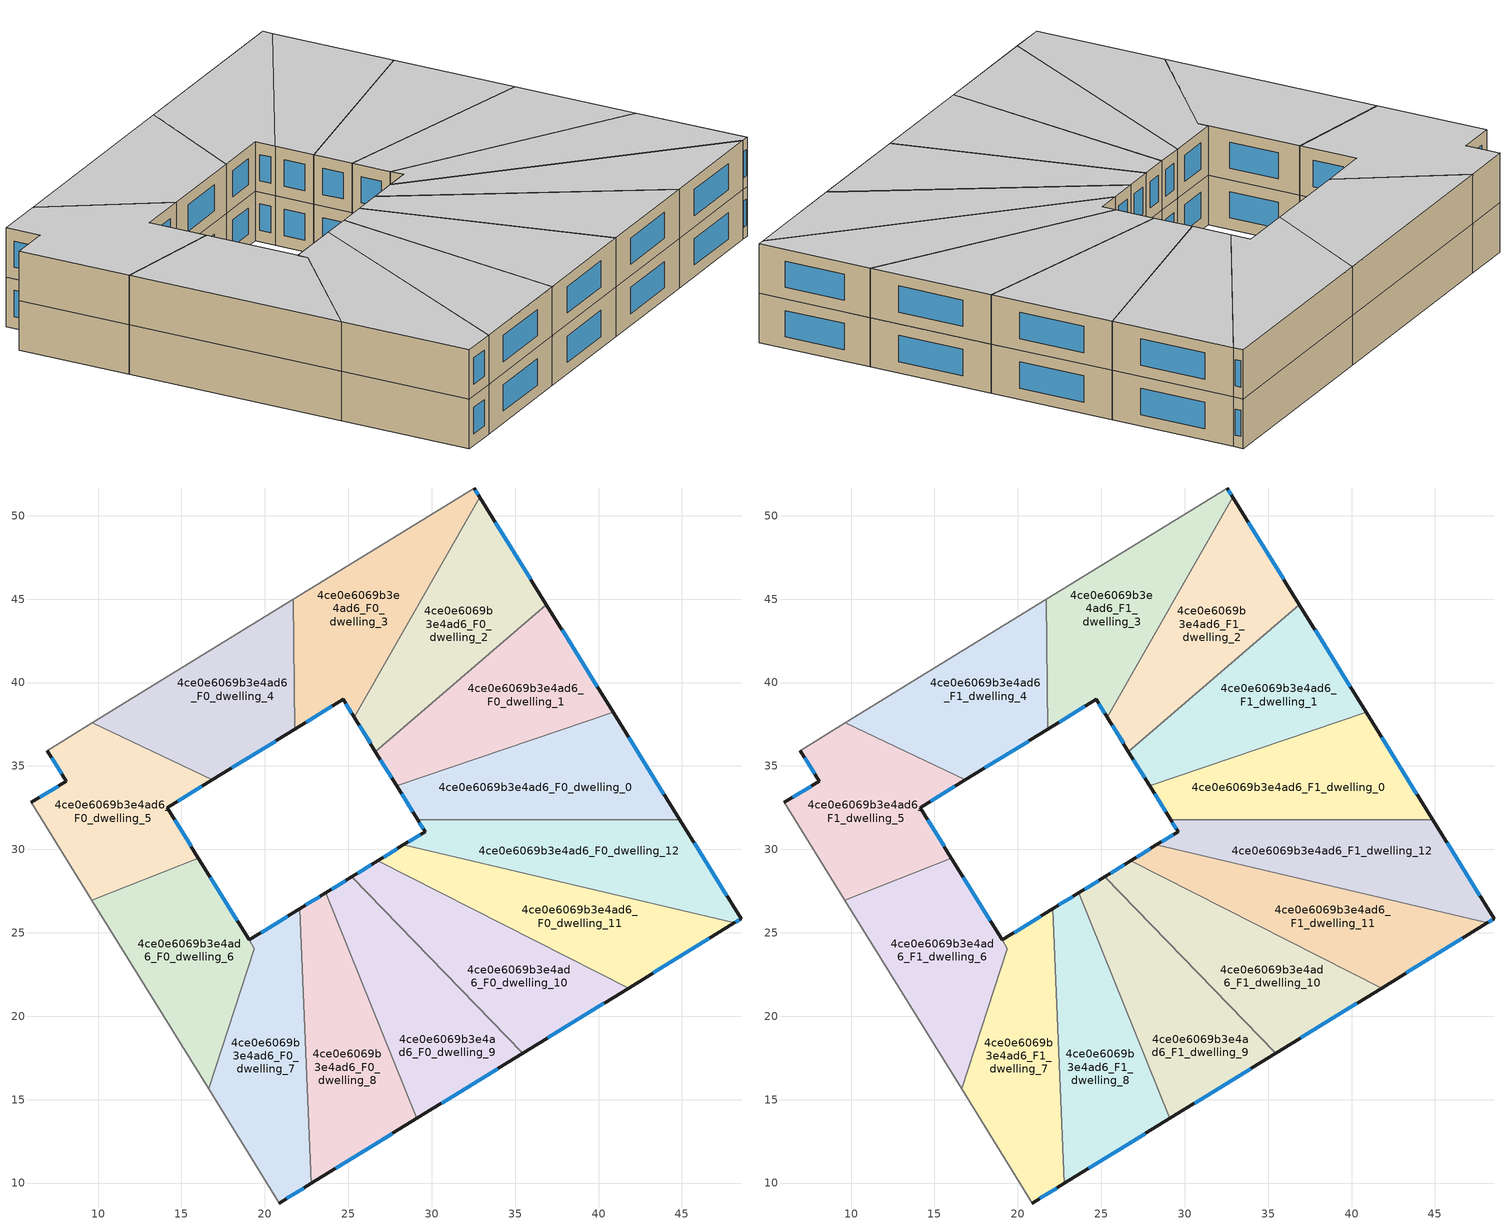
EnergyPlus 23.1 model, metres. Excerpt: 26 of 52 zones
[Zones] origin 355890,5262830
4ce0e6069b3e4ad6_F0_dwelling_0
 floor ground (EU_floor_Construction): 40.86,38.23 44.86,31.78 29.16,31.78 27.89,33.82 z0
 wall outside (EU_wall_Construction): 27.89,33.82 29.16,31.78 / 44.86,31.78 40.86,38.23 z0:3
 wall to 4ce0e6069b3e4ad6_F0_dwelling_1 (EU_wall_Construction): 40.86,38.23 27.89,33.82 z0:3
 wall to 4ce0e6069b3e4ad6_F0_dwelling_12 (EU_wall_Construction): 29.16,31.78 44.86,31.78 z0:3
 window (EU_Window_Construction): 28.19,33.34 28.86,32.26 / 43.92,33.29 41.8,36.71 z0.7:2.3
4ce0e6069b3e4ad6_F0_dwelling_1
 floor ground (EU_floor_Construction): 36.87,44.67 40.86,38.23 27.89,33.82 26.63,35.87 z0
 wall outside (EU_wall_Construction): 26.63,35.87 27.89,33.82 / 40.86,38.23 36.87,44.67 z0:3
 wall to 4ce0e6069b3e4ad6_F0_dwelling_2 (EU_wall_Construction): 36.87,44.67 26.63,35.87 z0:3
 window (EU_Window_Construction): 26.93,35.39 27.6,34.3 / 39.93,39.74 37.81,43.16 z0.7:2.3
4ce0e6069b3e4ad6_F0_dwelling_10
 floor ground (EU_floor_Construction): 41.79,21.68 35.45,17.78 25.2,28.35 26.75,29.31 z0
 wall outside (EU_wall_Construction): 26.75,29.31 25.2,28.35 / 35.45,17.78 41.79,21.68 z0:3
 wall to 4ce0e6069b3e4ad6_F0_dwelling_9 (EU_wall_Construction): 25.2,28.35 35.45,17.78 z0:3
 wall to 4ce0e6069b3e4ad6_F0_dwelling_11 (EU_wall_Construction): 41.79,21.68 26.75,29.31 z0:3
 window (EU_Window_Construction): 26.39,29.08 25.56,28.58 / 36.94,18.7 40.3,20.77 z0.7:2.3
4ce0e6069b3e4ad6_F0_dwelling_11
 floor ground (EU_floor_Construction): 48.14,25.59 41.79,21.68 26.75,29.31 28.3,30.26 z0
 wall outside (EU_wall_Construction): 28.3,30.26 26.75,29.31 / 41.79,21.68 48.14,25.59 z0:3
 wall to 4ce0e6069b3e4ad6_F0_dwelling_12 (EU_wall_Construction): 48.13,25.59 28.3,30.26 z0:3
 window (EU_Window_Construction): 27.94,30.04 27.12,29.53 / 43.28,22.6 46.65,24.67 z0.7:2.3
4ce0e6069b3e4ad6_F0_dwelling_12
 floor ground (EU_floor_Construction): 44.86,31.78 48.54,25.84 48.14,25.59 28.3,30.26 29.6,31.06 29.16,31.78 z0
 wall outside (EU_wall_Construction): 29.16,31.78 29.6,31.06 28.3,30.26 / 48.14,25.59 48.54,25.84 44.86,31.78 z0:3
 window (EU_Window_Construction): 29.3,30.87 28.61,30.45 / 29.26,31.61 29.5,31.23 / 47.67,27.23 45.72,30.38 / 48.23,25.65 48.44,25.78 z0.7:2.3
4ce0e6069b3e4ad6_F0_dwelling_2
 floor ground (EU_floor_Construction): 32.88,51.12 36.87,44.67 26.63,35.87 25.36,37.91 z0
 wall outside (EU_wall_Construction): 25.36,37.91 26.63,35.87 / 36.87,44.67 32.88,51.12 z0:3
 wall to 4ce0e6069b3e4ad6_F0_dwelling_3 (EU_wall_Construction): 32.88,51.12 25.36,37.91 z0:3
 window (EU_Window_Construction): 25.66,37.43 26.33,36.35 / 35.94,46.19 33.82,49.61 z0.7:2.3
4ce0e6069b3e4ad6_F0_dwelling_3
 floor ground (EU_floor_Construction): 32.54,51.66 32.88,51.12 25.36,37.91 24.7,38.99 21.8,37.21 21.69,44.99 z0
 wall outside (EU_wall_Construction): 21.8,37.21 24.7,38.99 25.36,37.91 / 32.88,51.12 32.54,51.66 z0:3
 wall adiabatic (EU_wall_Construction): 32.54,51.66 21.69,44.99 z0:3
 wall to 4ce0e6069b3e4ad6_F0_dwelling_4 (EU_wall_Construction): 21.69,44.99 21.8,37.21 z0:3
 window (EU_Window_Construction): 24.85,38.74 25.21,38.16 / 22.48,37.62 24.02,38.57 / 32.8,51.25 32.62,51.53 z0.7:2.3
4ce0e6069b3e4ad6_F0_dwelling_4
 floor ground (EU_floor_Construction): 21.69,44.99 21.8,37.21 16.85,34.16 9.65,37.58 z0
 wall outside (EU_wall_Construction): 16.85,34.16 21.8,37.21 z0:3
 wall adiabatic (EU_wall_Construction): 21.69,44.99 9.65,37.58 z0:3
 wall to 4ce0e6069b3e4ad6_F0_dwelling_5 (EU_wall_Construction): 9.65,37.58 16.85,34.16 z0:3
 window (EU_Window_Construction): 18.01,34.88 20.64,36.49 z0.7:2.3
4ce0e6069b3e4ad6_F0_dwelling_5
 floor ground (EU_floor_Construction): 16.85,34.16 14.15,32.5 16.02,29.47 9.63,26.95 6.01,32.81 8.09,34.09 6.96,35.92 9.65,37.58 z0
 wall outside (EU_wall_Construction): 6.96,35.92 8.09,34.09 6.01,32.81 / 16.02,29.47 14.15,32.5 16.85,34.16 z0:3
 wall adiabatic (EU_wall_Construction): 9.65,37.58 6.96,35.92 / 6.01,32.81 9.63,26.95 z0:3
 wall to 4ce0e6069b3e4ad6_F0_dwelling_6 (EU_wall_Construction): 9.63,26.95 16.02,29.47 z0:3
 window (EU_Window_Construction): 7.22,35.49 7.82,34.52 / 14.78,32.89 16.22,33.77 / 15.58,30.18 14.59,31.79 / 7.6,33.79 6.5,33.11 z0.7:2.3
4ce0e6069b3e4ad6_F0_dwelling_6
 floor ground (EU_floor_Construction): 16.02,29.47 19.05,24.58 19.37,24.05 16.64,15.64 9.63,26.95 z0
 wall outside (EU_wall_Construction): 19.05,24.58 16.02,29.47 z0:3
 wall adiabatic (EU_wall_Construction): 9.63,26.95 16.64,15.64 z0:3
 wall to 4ce0e6069b3e4ad6_F0_dwelling_7 (EU_wall_Construction): 16.64,15.64 19.37,24.05 / 19.37,24.06 19.05,24.57 z0:3
 window (EU_Window_Construction): 18.34,25.72 16.73,28.32 z0.7:2.3
4ce0e6069b3e4ad6_F0_dwelling_7
 floor ground (EU_floor_Construction): 22.09,26.44 22.77,9.97 20.87,8.8 16.64,15.64 19.37,24.06 19.05,24.57 z0
 wall outside (EU_wall_Construction): 22.09,26.44 19.05,24.57 / 20.87,8.8 22.77,9.97 z0:3
 wall adiabatic (EU_wall_Construction): 16.64,15.64 20.87,8.8 z0:3
 wall to 4ce0e6069b3e4ad6_F0_dwelling_8 (EU_wall_Construction): 22.77,9.97 22.09,26.44 z0:3
 window (EU_Window_Construction): 21.38,26 19.77,25.01 / 21.32,9.08 22.32,9.7 z0.7:2.3
4ce0e6069b3e4ad6_F0_dwelling_8
 floor ground (EU_floor_Construction): 23.65,27.4 29.11,13.88 22.77,9.97 22.09,26.44 z0
 wall outside (EU_wall_Construction): 23.65,27.4 22.09,26.44 / 22.77,9.97 29.11,13.88 z0:3
 wall to 4ce0e6069b3e4ad6_F0_dwelling_9 (EU_wall_Construction): 29.11,13.88 23.65,27.4 z0:3
 window (EU_Window_Construction): 23.28,27.17 22.46,26.67 / 24.26,10.89 27.62,12.96 z0.7:2.3
4ce0e6069b3e4ad6_F0_dwelling_9
 floor ground (EU_floor_Construction): 25.2,28.35 35.45,17.78 29.11,13.88 23.65,27.4 z0
 wall outside (EU_wall_Construction): 25.2,28.35 23.65,27.4 / 29.11,13.88 35.45,17.78 z0:3
 window (EU_Window_Construction): 24.83,28.13 24.01,27.62 / 30.6,14.79 33.96,16.86 z0.7:2.3
4ce0e6069b3e4ad6_F1_dwelling_0
 floor to 4ce0e6069b3e4ad6_F0_dwelling_0 (EU_floor_Construction): 40.86,38.23 44.86,31.78 29.16,31.78 27.89,33.82 z3
 wall outside (EU_wall_Construction): 27.89,33.82 29.16,31.78 / 44.86,31.78 40.86,38.23 z3:6
 wall to 4ce0e6069b3e4ad6_F1_dwelling_1 (EU_wall_Construction): 40.86,38.23 27.89,33.82 z3:6
 wall to 4ce0e6069b3e4ad6_F1_dwelling_12 (EU_wall_Construction): 29.16,31.78 44.86,31.78 z3:6
 window (EU_Window_Construction): 28.19,33.34 28.86,32.26 / 43.92,33.29 41.8,36.71 z3.7:5.3
 ceiling to 4ce0e6069b3e4ad6_F2_dwelling_0 (EU_floor_Construction): 44.86,31.78 40.86,38.23 27.89,33.82 29.16,31.78 z6
4ce0e6069b3e4ad6_F1_dwelling_1
 floor to 4ce0e6069b3e4ad6_F0_dwelling_1 (EU_floor_Construction): 36.87,44.67 40.86,38.23 27.89,33.82 26.63,35.87 z3
 wall outside (EU_wall_Construction): 26.63,35.87 27.89,33.82 / 40.86,38.23 36.87,44.67 z3:6
 wall to 4ce0e6069b3e4ad6_F1_dwelling_2 (EU_wall_Construction): 36.87,44.67 26.63,35.87 z3:6
 window (EU_Window_Construction): 26.93,35.39 27.6,34.3 / 39.93,39.74 37.81,43.16 z3.7:5.3
 ceiling to 4ce0e6069b3e4ad6_F2_dwelling_1 (EU_floor_Construction): 40.86,38.23 36.87,44.67 26.63,35.87 27.89,33.82 z6
4ce0e6069b3e4ad6_F1_dwelling_10
 floor to 4ce0e6069b3e4ad6_F0_dwelling_10 (EU_floor_Construction): 41.79,21.68 35.45,17.78 25.2,28.35 26.75,29.31 z3
 wall outside (EU_wall_Construction): 26.75,29.31 25.2,28.35 / 35.45,17.78 41.79,21.68 z3:6
 wall to 4ce0e6069b3e4ad6_F1_dwelling_9 (EU_wall_Construction): 25.2,28.35 35.45,17.78 z3:6
 wall to 4ce0e6069b3e4ad6_F1_dwelling_11 (EU_wall_Construction): 41.79,21.68 26.75,29.31 z3:6
 window (EU_Window_Construction): 26.39,29.08 25.56,28.58 / 36.94,18.7 40.3,20.77 z3.7:5.3
 ceiling to 4ce0e6069b3e4ad6_F2_dwelling_10 (EU_floor_Construction): 41.79,21.68 26.75,29.31 25.2,28.35 35.45,17.78 z6
4ce0e6069b3e4ad6_F1_dwelling_11
 floor to 4ce0e6069b3e4ad6_F0_dwelling_11 (EU_floor_Construction): 48.13,25.59 41.79,21.68 26.75,29.31 28.3,30.26 z3
 wall outside (EU_wall_Construction): 28.3,30.26 26.75,29.31 / 41.79,21.68 48.14,25.59 z3:6
 wall to 4ce0e6069b3e4ad6_F1_dwelling_12 (EU_wall_Construction): 48.13,25.59 28.3,30.26 z3:6
 window (EU_Window_Construction): 27.94,30.04 27.12,29.53 / 43.28,22.6 46.65,24.67 z3.7:5.3
 ceiling to 4ce0e6069b3e4ad6_F2_dwelling_11 (EU_floor_Construction): 48.13,25.59 28.3,30.26 26.75,29.31 41.79,21.68 z6
4ce0e6069b3e4ad6_F1_dwelling_12
 floor to 4ce0e6069b3e4ad6_F0_dwelling_12 (EU_floor_Construction): 44.86,31.78 48.54,25.84 48.13,25.59 28.3,30.26 29.6,31.06 29.16,31.78 z3
 wall outside (EU_wall_Construction): 29.16,31.78 29.6,31.06 28.3,30.26 / 48.14,25.59 48.54,25.84 44.86,31.78 z3:6
 window (EU_Window_Construction): 29.3,30.87 28.61,30.45 / 29.26,31.61 29.5,31.23 / 47.67,27.23 45.72,30.38 / 48.23,25.65 48.44,25.78 z3.7:5.3
 ceiling to 4ce0e6069b3e4ad6_F2_dwelling_12 (EU_floor_Construction): 48.54,25.84 44.86,31.78 29.16,31.78 29.6,31.06 28.3,30.26 48.13,25.59 z6
4ce0e6069b3e4ad6_F1_dwelling_2
 floor to 4ce0e6069b3e4ad6_F0_dwelling_2 (EU_floor_Construction): 32.88,51.12 36.87,44.67 26.63,35.87 25.36,37.91 z3
 wall outside (EU_wall_Construction): 25.36,37.91 26.63,35.87 / 36.87,44.67 32.88,51.12 z3:6
 wall to 4ce0e6069b3e4ad6_F1_dwelling_3 (EU_wall_Construction): 32.88,51.12 25.36,37.91 z3:6
 window (EU_Window_Construction): 25.66,37.43 26.33,36.35 / 35.94,46.19 33.82,49.61 z3.7:5.3
 ceiling to 4ce0e6069b3e4ad6_F2_dwelling_2 (EU_floor_Construction): 36.87,44.67 32.88,51.12 25.36,37.91 26.63,35.87 z6
4ce0e6069b3e4ad6_F1_dwelling_3
 floor to 4ce0e6069b3e4ad6_F0_dwelling_3 (EU_floor_Construction): 32.54,51.66 32.88,51.12 25.36,37.91 24.7,38.99 21.8,37.21 21.69,44.99 z3
 wall outside (EU_wall_Construction): 21.8,37.21 24.7,38.99 25.36,37.91 / 32.88,51.12 32.54,51.66 z3:6
 wall adiabatic (EU_wall_Construction): 32.54,51.66 21.69,44.99 z3:6
 wall to 4ce0e6069b3e4ad6_F1_dwelling_4 (EU_wall_Construction): 21.69,44.99 21.8,37.21 z3:6
 window (EU_Window_Construction): 24.85,38.74 25.21,38.16 / 22.48,37.62 24.02,38.57 / 32.8,51.25 32.62,51.53 z3.7:5.3
 ceiling to 4ce0e6069b3e4ad6_F2_dwelling_3 (EU_floor_Construction): 25.36,37.91 32.88,51.12 32.54,51.66 21.69,44.99 21.8,37.21 24.7,38.99 z6
4ce0e6069b3e4ad6_F1_dwelling_4
 floor to 4ce0e6069b3e4ad6_F0_dwelling_4 (EU_floor_Construction): 21.69,44.99 21.8,37.21 16.85,34.16 9.65,37.58 z3
 wall outside (EU_wall_Construction): 16.85,34.16 21.8,37.21 z3:6
 wall adiabatic (EU_wall_Construction): 21.69,44.99 9.65,37.58 z3:6
 wall to 4ce0e6069b3e4ad6_F1_dwelling_5 (EU_wall_Construction): 9.65,37.58 16.85,34.16 z3:6
 window (EU_Window_Construction): 18.01,34.88 20.64,36.49 z3.7:5.3
 ceiling to 4ce0e6069b3e4ad6_F2_dwelling_4 (EU_floor_Construction): 21.8,37.21 21.69,44.99 9.65,37.58 16.85,34.16 z6
4ce0e6069b3e4ad6_F1_dwelling_5
 floor to 4ce0e6069b3e4ad6_F0_dwelling_5 (EU_floor_Construction): 16.85,34.16 14.15,32.5 16.02,29.47 9.63,26.95 6.01,32.81 8.09,34.09 6.96,35.92 9.65,37.58 z3
 wall outside (EU_wall_Construction): 6.96,35.92 8.09,34.09 6.01,32.81 / 16.02,29.47 14.15,32.5 16.85,34.16 z3:6
 wall adiabatic (EU_wall_Construction): 9.65,37.58 6.96,35.92 / 6.01,32.81 9.63,26.95 z3:6
 wall to 4ce0e6069b3e4ad6_F1_dwelling_6 (EU_wall_Construction): 9.63,26.95 16.02,29.47 z3:6
 window (EU_Window_Construction): 7.22,35.49 7.82,34.52 / 14.78,32.89 16.22,33.77 / 15.58,30.18 14.59,31.79 / 7.6,33.79 6.5,33.11 z3.7:5.3
 ceiling to 4ce0e6069b3e4ad6_F2_dwelling_5 (EU_floor_Construction): 16.02,29.47 14.15,32.5 16.85,34.16 9.65,37.58 6.96,35.92 8.09,34.09 6.01,32.81 9.63,26.95 z6
4ce0e6069b3e4ad6_F1_dwelling_6
 floor to 4ce0e6069b3e4ad6_F0_dwelling_6 (EU_floor_Construction): 16.02,29.47 19.05,24.58 19.37,24.05 16.64,15.64 9.63,26.95 z3
 wall outside (EU_wall_Construction): 19.05,24.58 16.02,29.47 z3:6
 wall adiabatic (EU_wall_Construction): 9.63,26.95 16.64,15.64 z3:6
 wall to 4ce0e6069b3e4ad6_F1_dwelling_7 (EU_wall_Construction): 16.64,15.64 19.37,24.05 / 19.37,24.06 19.05,24.57 z3:6
 window (EU_Window_Construction): 18.34,25.72 16.73,28.32 z3.7:5.3
 ceiling to 4ce0e6069b3e4ad6_F2_dwelling_6 (EU_floor_Construction): 16.64,15.64 19.37,24.05 19.05,24.58 16.02,29.47 9.63,26.95 z6
4ce0e6069b3e4ad6_F1_dwelling_7
 floor to 4ce0e6069b3e4ad6_F0_dwelling_7 (EU_floor_Construction): 22.09,26.44 22.77,9.97 20.87,8.8 16.64,15.64 19.37,24.06 19.05,24.57 z3
 wall outside (EU_wall_Construction): 22.09,26.44 19.05,24.57 / 20.87,8.8 22.77,9.97 z3:6
 wall adiabatic (EU_wall_Construction): 16.64,15.64 20.87,8.8 z3:6
 wall to 4ce0e6069b3e4ad6_F1_dwelling_8 (EU_wall_Construction): 22.77,9.97 22.09,26.44 z3:6
 window (EU_Window_Construction): 21.38,26 19.77,25.01 / 21.32,9.08 22.32,9.7 z3.7:5.3
 ceiling to 4ce0e6069b3e4ad6_F2_dwelling_7 (EU_floor_Construction): 22.77,9.97 22.09,26.44 19.05,24.57 19.37,24.06 16.64,15.64 20.87,8.8 z6
4ce0e6069b3e4ad6_F1_dwelling_8
 floor to 4ce0e6069b3e4ad6_F0_dwelling_8 (EU_floor_Construction): 23.65,27.4 29.11,13.88 22.77,9.97 22.09,26.44 z3
 wall outside (EU_wall_Construction): 23.65,27.4 22.09,26.44 / 22.77,9.97 29.11,13.88 z3:6
 wall to 4ce0e6069b3e4ad6_F1_dwelling_9 (EU_wall_Construction): 29.11,13.88 23.65,27.4 z3:6
 window (EU_Window_Construction): 23.28,27.17 22.46,26.67 / 24.26,10.89 27.62,12.96 z3.7:5.3
 ceiling to 4ce0e6069b3e4ad6_F2_dwelling_8 (EU_floor_Construction): 29.11,13.88 23.65,27.4 22.09,26.44 22.77,9.97 z6
4ce0e6069b3e4ad6_F1_dwelling_9
 floor to 4ce0e6069b3e4ad6_F0_dwelling_9 (EU_floor_Construction): 25.2,28.35 35.45,17.78 29.11,13.88 23.65,27.4 z3
 wall outside (EU_wall_Construction): 25.2,28.35 23.65,27.4 / 29.11,13.88 35.45,17.78 z3:6
 window (EU_Window_Construction): 24.83,28.13 24.01,27.62 / 30.6,14.79 33.96,16.86 z3.7:5.3
 ceiling to 4ce0e6069b3e4ad6_F2_dwelling_9 (EU_floor_Construction): 35.45,17.78 25.2,28.35 23.65,27.4 29.11,13.88 z6
[Building]
EU S2 Campaign: North Axis=0; Terrain=City; Solar Distribution=FullExterior
[Site:Location]
Budapest.Ferenc.Liszt.Intl.AP: Latitude=47.437; Longitude=19.256; Time Zone=1; Elevation=185
[SizingPeriod:WeatherFileDays]
AnnualSizingPeriod: Begin Month=1; Begin Day of Month=1; End Month=12; End Day of Month=31; Day of Week for Start Day=Monday; Use Weather File Daylight Saving Period=No; Use Weather File Rain and Snow Indicators=No
[MATERIAL]
EU_InternalMass_Material: Roughness=MediumRough; Thickness=0.1; Conductivity=1; Density=1800; Specific Heat=900; Thermal Absorptance=0.9; Solar Absorptance=0.7; Visible Absorptance=0.7
[MATERIAL:NOMASS] Roughness=MediumRough; Thermal Absorptance=0.9; Solar Absorptance=0.7; Visible Absorptance=0.7
Name | Thermal Resistance
EU_wall_NoMass | 0.832559
EU_floor_NoMass | 0.872794
[WINDOWMATERIAL:SIMPLEGLAZINGSYSTEM]
EU_Window_SimpleGlazing: UFactor=2.79869; Solar Heat Gain Coefficient=0.75; Visible Transmittance=0.75
[CONSTRUCTION]
EU_wall_Construction: EU_wall_NoMass
EU_floor_Construction: EU_floor_NoMass
EU_Window_Construction: EU_Window_SimpleGlazing
EU_InternalMass_Construction: EU_InternalMass_Material
[ZONE] Type=1; Multiplier=1; Ceiling Height=autocalculate; Floor Area=autocalculate; Part of Total Floor Area=Yes
Name | Volume
4ce0e6069b3e4ad6_F0_dwelling_0 | 199.93
4ce0e6069b3e4ad6_F1_dwelling_0 | 199.929
4ce0e6069b3e4ad6_F0_dwelling_1; 4ce0e6069b3e4ad6_F1_dwelling_1 | 199.918
4ce0e6069b3e4ad6_F0_dwelling_10; 4ce0e6069b3e4ad6_F1_dwelling_10; 4ce0e6069b3e4ad6_F0_dwelling_9; 4ce0e6069b3e4ad6_F1_dwelling_9 | 199.916
4ce0e6069b3e4ad6_F0_dwelling_11; 4ce0e6069b3e4ad6_F1_dwelling_11 | 199.931
4ce0e6069b3e4ad6_F0_dwelling_12 | 199.898
4ce0e6069b3e4ad6_F1_dwelling_12 | 199.899
4ce0e6069b3e4ad6_F0_dwelling_2; 4ce0e6069b3e4ad6_F1_dwelling_2 | 199.948
4ce0e6069b3e4ad6_F0_dwelling_3 | 199.891
4ce0e6069b3e4ad6_F1_dwelling_3 | 199.89
4ce0e6069b3e4ad6_F0_dwelling_4; 4ce0e6069b3e4ad6_F1_dwelling_4 | 199.909
4ce0e6069b3e4ad6_F0_dwelling_5 | 199.94
4ce0e6069b3e4ad6_F1_dwelling_5 | 199.939
4ce0e6069b3e4ad6_F0_dwelling_6; 4ce0e6069b3e4ad6_F1_dwelling_6 | 199.272
4ce0e6069b3e4ad6_F0_dwelling_7 | 200.542
4ce0e6069b3e4ad6_F1_dwelling_7 | 200.543
4ce0e6069b3e4ad6_F0_dwelling_8; 4ce0e6069b3e4ad6_F1_dwelling_8 | 199.942
[INTERNALMASS] Construction=EU_InternalMass_Construction
Name | Zone or ZoneList | Surface Area
4ce0e6069b3e4ad6_F0_dwelling_0_EU_InternalMass | 4ce0e6069b3e4ad6_F0_dwelling_0 | 66.6432
4ce0e6069b3e4ad6_F0_dwelling_1_EU_InternalMass | 4ce0e6069b3e4ad6_F0_dwelling_1 | 66.6393
4ce0e6069b3e4ad6_F0_dwelling_2_EU_InternalMass | 4ce0e6069b3e4ad6_F0_dwelling_2 | 66.6495
4ce0e6069b3e4ad6_F0_dwelling_3_EU_InternalMass | 4ce0e6069b3e4ad6_F0_dwelling_3 | 66.6302
4ce0e6069b3e4ad6_F0_dwelling_4_EU_InternalMass | 4ce0e6069b3e4ad6_F0_dwelling_4 | 66.6363
4ce0e6069b3e4ad6_F0_dwelling_5_EU_InternalMass | 4ce0e6069b3e4ad6_F0_dwelling_5 | 66.6465
4ce0e6069b3e4ad6_F0_dwelling_6_EU_InternalMass | 4ce0e6069b3e4ad6_F0_dwelling_6 | 66.4254
4ce0e6069b3e4ad6_F0_dwelling_7_EU_InternalMass | 4ce0e6069b3e4ad6_F0_dwelling_7 | 66.8476
4ce0e6069b3e4ad6_F0_dwelling_8_EU_InternalMass | 4ce0e6069b3e4ad6_F0_dwelling_8 | 66.6472
4ce0e6069b3e4ad6_F0_dwelling_9_EU_InternalMass | 4ce0e6069b3e4ad6_F0_dwelling_9 | 66.6386
4ce0e6069b3e4ad6_F0_dwelling_10_EU_InternalMass | 4ce0e6069b3e4ad6_F0_dwelling_10 | 66.6386
4ce0e6069b3e4ad6_F0_dwelling_11_EU_InternalMass | 4ce0e6069b3e4ad6_F0_dwelling_11 | 66.6439
4ce0e6069b3e4ad6_F0_dwelling_12_EU_InternalMass | 4ce0e6069b3e4ad6_F0_dwelling_12 | 66.6328
4ce0e6069b3e4ad6_F1_dwelling_0_EU_InternalMass | 4ce0e6069b3e4ad6_F1_dwelling_0 | 66.6432
4ce0e6069b3e4ad6_F1_dwelling_1_EU_InternalMass | 4ce0e6069b3e4ad6_F1_dwelling_1 | 66.6393
4ce0e6069b3e4ad6_F1_dwelling_2_EU_InternalMass | 4ce0e6069b3e4ad6_F1_dwelling_2 | 66.6495
4ce0e6069b3e4ad6_F1_dwelling_3_EU_InternalMass | 4ce0e6069b3e4ad6_F1_dwelling_3 | 66.6302
4ce0e6069b3e4ad6_F1_dwelling_4_EU_InternalMass | 4ce0e6069b3e4ad6_F1_dwelling_4 | 66.6363
4ce0e6069b3e4ad6_F1_dwelling_5_EU_InternalMass | 4ce0e6069b3e4ad6_F1_dwelling_5 | 66.6465
4ce0e6069b3e4ad6_F1_dwelling_6_EU_InternalMass | 4ce0e6069b3e4ad6_F1_dwelling_6 | 66.4254
4ce0e6069b3e4ad6_F1_dwelling_7_EU_InternalMass | 4ce0e6069b3e4ad6_F1_dwelling_7 | 66.8476
4ce0e6069b3e4ad6_F1_dwelling_8_EU_InternalMass | 4ce0e6069b3e4ad6_F1_dwelling_8 | 66.6472
4ce0e6069b3e4ad6_F1_dwelling_9_EU_InternalMass | 4ce0e6069b3e4ad6_F1_dwelling_9 | 66.6386
4ce0e6069b3e4ad6_F1_dwelling_10_EU_InternalMass | 4ce0e6069b3e4ad6_F1_dwelling_10 | 66.6386
4ce0e6069b3e4ad6_F1_dwelling_11_EU_InternalMass | 4ce0e6069b3e4ad6_F1_dwelling_11 | 66.6439
4ce0e6069b3e4ad6_F1_dwelling_12_EU_InternalMass | 4ce0e6069b3e4ad6_F1_dwelling_12 | 66.6328
[OTHEREQUIPMENT] Fuel Type=Electricity; Design Level Calculation Method=Watts/Area; Power per Zone Floor Area=1; Fraction Latent=0; Fraction Radiant=0; Fraction Lost=0; Carbon Dioxide Generation Rate=0; EndUse Subcategory=EU_Step8_InternalGains
Name | Zone or ZoneList or Space or SpaceList | Schedule
EU_Step8_InternalGain_4ce0e6069b3e4ad6_F0_dwelling_0_f000 | 4ce0e6069b3e4ad6_F0_dwelling_0 | EU_Step8_GainSchedule_4ce0e6069b3e4ad6_F0_dwelling_0_f000
EU_Step8_InternalGain_4ce0e6069b3e4ad6_F0_dwelling_1_f000 | 4ce0e6069b3e4ad6_F0_dwelling_1 | EU_Step8_GainSchedule_4ce0e6069b3e4ad6_F0_dwelling_1_f000
EU_Step8_InternalGain_4ce0e6069b3e4ad6_F0_dwelling_2_f000 | 4ce0e6069b3e4ad6_F0_dwelling_2 | EU_Step8_GainSchedule_4ce0e6069b3e4ad6_F0_dwelling_2_f000
EU_Step8_InternalGain_4ce0e6069b3e4ad6_F0_dwelling_3_f000 | 4ce0e6069b3e4ad6_F0_dwelling_3 | EU_Step8_GainSchedule_4ce0e6069b3e4ad6_F0_dwelling_3_f000
EU_Step8_InternalGain_4ce0e6069b3e4ad6_F0_dwelling_4_f000 | 4ce0e6069b3e4ad6_F0_dwelling_4 | EU_Step8_GainSchedule_4ce0e6069b3e4ad6_F0_dwelling_4_f000
EU_Step8_InternalGain_4ce0e6069b3e4ad6_F0_dwelling_5_f000 | 4ce0e6069b3e4ad6_F0_dwelling_5 | EU_Step8_GainSchedule_4ce0e6069b3e4ad6_F0_dwelling_5_f000
EU_Step8_InternalGain_4ce0e6069b3e4ad6_F0_dwelling_6_f000 | 4ce0e6069b3e4ad6_F0_dwelling_6 | EU_Step8_GainSchedule_4ce0e6069b3e4ad6_F0_dwelling_6_f000
EU_Step8_InternalGain_4ce0e6069b3e4ad6_F0_dwelling_7_f000 | 4ce0e6069b3e4ad6_F0_dwelling_7 | EU_Step8_GainSchedule_4ce0e6069b3e4ad6_F0_dwelling_7_f000
EU_Step8_InternalGain_4ce0e6069b3e4ad6_F0_dwelling_8_f000 | 4ce0e6069b3e4ad6_F0_dwelling_8 | EU_Step8_GainSchedule_4ce0e6069b3e4ad6_F0_dwelling_8_f000
EU_Step8_InternalGain_4ce0e6069b3e4ad6_F0_dwelling_9_f000 | 4ce0e6069b3e4ad6_F0_dwelling_9 | EU_Step8_GainSchedule_4ce0e6069b3e4ad6_F0_dwelling_9_f000
EU_Step8_InternalGain_4ce0e6069b3e4ad6_F0_dwelling_10_f000 | 4ce0e6069b3e4ad6_F0_dwelling_10 | EU_Step8_GainSchedule_4ce0e6069b3e4ad6_F0_dwelling_10_f000
EU_Step8_InternalGain_4ce0e6069b3e4ad6_F0_dwelling_11_f000 | 4ce0e6069b3e4ad6_F0_dwelling_11 | EU_Step8_GainSchedule_4ce0e6069b3e4ad6_F0_dwelling_11_f000
EU_Step8_InternalGain_4ce0e6069b3e4ad6_F0_dwelling_12_f000 | 4ce0e6069b3e4ad6_F0_dwelling_12 | EU_Step8_GainSchedule_4ce0e6069b3e4ad6_F0_dwelling_12_f000
EU_Step8_InternalGain_4ce0e6069b3e4ad6_F1_dwelling_0_f000 | 4ce0e6069b3e4ad6_F1_dwelling_0 | EU_Step8_GainSchedule_4ce0e6069b3e4ad6_F1_dwelling_0_f000
EU_Step8_InternalGain_4ce0e6069b3e4ad6_F1_dwelling_1_f000 | 4ce0e6069b3e4ad6_F1_dwelling_1 | EU_Step8_GainSchedule_4ce0e6069b3e4ad6_F1_dwelling_1_f000
EU_Step8_InternalGain_4ce0e6069b3e4ad6_F1_dwelling_2_f000 | 4ce0e6069b3e4ad6_F1_dwelling_2 | EU_Step8_GainSchedule_4ce0e6069b3e4ad6_F1_dwelling_2_f000
EU_Step8_InternalGain_4ce0e6069b3e4ad6_F1_dwelling_3_f000 | 4ce0e6069b3e4ad6_F1_dwelling_3 | EU_Step8_GainSchedule_4ce0e6069b3e4ad6_F1_dwelling_3_f000
EU_Step8_InternalGain_4ce0e6069b3e4ad6_F1_dwelling_4_f000 | 4ce0e6069b3e4ad6_F1_dwelling_4 | EU_Step8_GainSchedule_4ce0e6069b3e4ad6_F1_dwelling_4_f000
EU_Step8_InternalGain_4ce0e6069b3e4ad6_F1_dwelling_5_f000 | 4ce0e6069b3e4ad6_F1_dwelling_5 | EU_Step8_GainSchedule_4ce0e6069b3e4ad6_F1_dwelling_5_f000
EU_Step8_InternalGain_4ce0e6069b3e4ad6_F1_dwelling_6_f000 | 4ce0e6069b3e4ad6_F1_dwelling_6 | EU_Step8_GainSchedule_4ce0e6069b3e4ad6_F1_dwelling_6_f000
EU_Step8_InternalGain_4ce0e6069b3e4ad6_F1_dwelling_7_f000 | 4ce0e6069b3e4ad6_F1_dwelling_7 | EU_Step8_GainSchedule_4ce0e6069b3e4ad6_F1_dwelling_7_f000
EU_Step8_InternalGain_4ce0e6069b3e4ad6_F1_dwelling_8_f000 | 4ce0e6069b3e4ad6_F1_dwelling_8 | EU_Step8_GainSchedule_4ce0e6069b3e4ad6_F1_dwelling_8_f000
EU_Step8_InternalGain_4ce0e6069b3e4ad6_F1_dwelling_9_f000 | 4ce0e6069b3e4ad6_F1_dwelling_9 | EU_Step8_GainSchedule_4ce0e6069b3e4ad6_F1_dwelling_9_f000
EU_Step8_InternalGain_4ce0e6069b3e4ad6_F1_dwelling_10_f000 | 4ce0e6069b3e4ad6_F1_dwelling_10 | EU_Step8_GainSchedule_4ce0e6069b3e4ad6_F1_dwelling_10_f000
EU_Step8_InternalGain_4ce0e6069b3e4ad6_F1_dwelling_11_f000 | 4ce0e6069b3e4ad6_F1_dwelling_11 | EU_Step8_GainSchedule_4ce0e6069b3e4ad6_F1_dwelling_11_f000
EU_Step8_InternalGain_4ce0e6069b3e4ad6_F1_dwelling_12_f000 | 4ce0e6069b3e4ad6_F1_dwelling_12 | EU_Step8_GainSchedule_4ce0e6069b3e4ad6_F1_dwelling_12_f000
[ZONEVENTILATION:DESIGNFLOWRATE] Schedule=EU_AlwaysOn; Design Flow Rate Calculation Method=AirChanges/Hour; Air Changes per Hour=0.475469; Ventilation Type=Natural; Fan Pressure Rise=0; Fan Total Efficiency=1; Constant Term Coefficient=1; Temperature Term Coefficient=0; Velocity Term Coefficient=0; Velocity Squared Term Coefficient=0; Minimum Indoor Temperature=-100; Maximum Indoor Temperature=100; Delta Temperature=-100; Minimum Outdoor Temperature=-100; Maximum Outdoor Temperature=100; Maximum Wind Speed=40
Name | Zone or ZoneList or Space or SpaceList
EU_ConstantAir_4ce0e6069b3e4ad6_F0_dwelling_0 | 4ce0e6069b3e4ad6_F0_dwelling_0
EU_ConstantAir_4ce0e6069b3e4ad6_F0_dwelling_1 | 4ce0e6069b3e4ad6_F0_dwelling_1
EU_ConstantAir_4ce0e6069b3e4ad6_F0_dwelling_2 | 4ce0e6069b3e4ad6_F0_dwelling_2
EU_ConstantAir_4ce0e6069b3e4ad6_F0_dwelling_3 | 4ce0e6069b3e4ad6_F0_dwelling_3
EU_ConstantAir_4ce0e6069b3e4ad6_F0_dwelling_4 | 4ce0e6069b3e4ad6_F0_dwelling_4
EU_ConstantAir_4ce0e6069b3e4ad6_F0_dwelling_5 | 4ce0e6069b3e4ad6_F0_dwelling_5
EU_ConstantAir_4ce0e6069b3e4ad6_F0_dwelling_6 | 4ce0e6069b3e4ad6_F0_dwelling_6
EU_ConstantAir_4ce0e6069b3e4ad6_F0_dwelling_7 | 4ce0e6069b3e4ad6_F0_dwelling_7
EU_ConstantAir_4ce0e6069b3e4ad6_F0_dwelling_8 | 4ce0e6069b3e4ad6_F0_dwelling_8
EU_ConstantAir_4ce0e6069b3e4ad6_F0_dwelling_9 | 4ce0e6069b3e4ad6_F0_dwelling_9
EU_ConstantAir_4ce0e6069b3e4ad6_F0_dwelling_10 | 4ce0e6069b3e4ad6_F0_dwelling_10
EU_ConstantAir_4ce0e6069b3e4ad6_F0_dwelling_11 | 4ce0e6069b3e4ad6_F0_dwelling_11
EU_ConstantAir_4ce0e6069b3e4ad6_F0_dwelling_12 | 4ce0e6069b3e4ad6_F0_dwelling_12
EU_ConstantAir_4ce0e6069b3e4ad6_F1_dwelling_0 | 4ce0e6069b3e4ad6_F1_dwelling_0
EU_ConstantAir_4ce0e6069b3e4ad6_F1_dwelling_1 | 4ce0e6069b3e4ad6_F1_dwelling_1
EU_ConstantAir_4ce0e6069b3e4ad6_F1_dwelling_2 | 4ce0e6069b3e4ad6_F1_dwelling_2
EU_ConstantAir_4ce0e6069b3e4ad6_F1_dwelling_3 | 4ce0e6069b3e4ad6_F1_dwelling_3
EU_ConstantAir_4ce0e6069b3e4ad6_F1_dwelling_4 | 4ce0e6069b3e4ad6_F1_dwelling_4
EU_ConstantAir_4ce0e6069b3e4ad6_F1_dwelling_5 | 4ce0e6069b3e4ad6_F1_dwelling_5
EU_ConstantAir_4ce0e6069b3e4ad6_F1_dwelling_6 | 4ce0e6069b3e4ad6_F1_dwelling_6
EU_ConstantAir_4ce0e6069b3e4ad6_F1_dwelling_7 | 4ce0e6069b3e4ad6_F1_dwelling_7
EU_ConstantAir_4ce0e6069b3e4ad6_F1_dwelling_8 | 4ce0e6069b3e4ad6_F1_dwelling_8
EU_ConstantAir_4ce0e6069b3e4ad6_F1_dwelling_9 | 4ce0e6069b3e4ad6_F1_dwelling_9
EU_ConstantAir_4ce0e6069b3e4ad6_F1_dwelling_10 | 4ce0e6069b3e4ad6_F1_dwelling_10
EU_ConstantAir_4ce0e6069b3e4ad6_F1_dwelling_11 | 4ce0e6069b3e4ad6_F1_dwelling_11
EU_ConstantAir_4ce0e6069b3e4ad6_F1_dwelling_12 | 4ce0e6069b3e4ad6_F1_dwelling_12
[HVACTEMPLATE:THERMOSTAT] Constant Heating Setpoint=20; Constant Cooling Setpoint=50
EU_HeatOnly_4ce0e6069b3e4ad6_F0_dwelling_0; EU_HeatOnly_4ce0e6069b3e4ad6_F0_dwelling_1; EU_HeatOnly_4ce0e6069b3e4ad6_F0_dwelling_2; EU_HeatOnly_4ce0e6069b3e4ad6_F0_dwelling_3; EU_HeatOnly_4ce0e6069b3e4ad6_F0_dwelling_4; EU_HeatOnly_4ce0e6069b3e4ad6_F0_dwelling_5; EU_HeatOnly_4ce0e6069b3e4ad6_F0_dwelling_6; EU_HeatOnly_4ce0e6069b3e4ad6_F0_dwelling_7; EU_HeatOnly_4ce0e6069b3e4ad6_F0_dwelling_8; EU_HeatOnly_4ce0e6069b3e4ad6_F0_dwelling_9; EU_HeatOnly_4ce0e6069b3e4ad6_F0_dwelling_10; EU_HeatOnly_4ce0e6069b3e4ad6_F0_dwelling_11; EU_HeatOnly_4ce0e6069b3e4ad6_F0_dwelling_12; EU_HeatOnly_4ce0e6069b3e4ad6_F1_dwelling_0; EU_HeatOnly_4ce0e6069b3e4ad6_F1_dwelling_1; EU_HeatOnly_4ce0e6069b3e4ad6_F1_dwelling_2; EU_HeatOnly_4ce0e6069b3e4ad6_F1_dwelling_3; EU_HeatOnly_4ce0e6069b3e4ad6_F1_dwelling_4; EU_HeatOnly_4ce0e6069b3e4ad6_F1_dwelling_5; EU_HeatOnly_4ce0e6069b3e4ad6_F1_dwelling_6; EU_HeatOnly_4ce0e6069b3e4ad6_F1_dwelling_7; EU_HeatOnly_4ce0e6069b3e4ad6_F1_dwelling_8; EU_HeatOnly_4ce0e6069b3e4ad6_F1_dwelling_9; EU_HeatOnly_4ce0e6069b3e4ad6_F1_dwelling_10; EU_HeatOnly_4ce0e6069b3e4ad6_F1_dwelling_11; EU_HeatOnly_4ce0e6069b3e4ad6_F1_dwelling_12; EU_HeatOnly_4ce0e6069b3e4ad6_F2_dwelling_0; EU_HeatOnly_4ce0e6069b3e4ad6_F2_dwelling_1; EU_HeatOnly_4ce0e6069b3e4ad6_F2_dwelling_2; EU_HeatOnly_4ce0e6069b3e4ad6_F2_dwelling_3; EU_HeatOnly_4ce0e6069b3e4ad6_F2_dwelling_4; EU_HeatOnly_4ce0e6069b3e4ad6_F2_dwelling_5; EU_HeatOnly_4ce0e6069b3e4ad6_F2_dwelling_6; EU_HeatOnly_4ce0e6069b3e4ad6_F2_dwelling_7; EU_HeatOnly_4ce0e6069b3e4ad6_F2_dwelling_8; EU_HeatOnly_4ce0e6069b3e4ad6_F2_dwelling_9; EU_HeatOnly_4ce0e6069b3e4ad6_F2_dwelling_10; EU_HeatOnly_4ce0e6069b3e4ad6_F2_dwelling_11; EU_HeatOnly_4ce0e6069b3e4ad6_F2_dwelling_12; EU_HeatOnly_4ce0e6069b3e4ad6_F3_dwelling_0; EU_HeatOnly_4ce0e6069b3e4ad6_F3_dwelling_1; EU_HeatOnly_4ce0e6069b3e4ad6_F3_dwelling_2; EU_HeatOnly_4ce0e6069b3e4ad6_F3_dwelling_3; EU_HeatOnly_4ce0e6069b3e4ad6_F3_dwelling_4; EU_HeatOnly_4ce0e6069b3e4ad6_F3_dwelling_5; EU_HeatOnly_4ce0e6069b3e4ad6_F3_dwelling_6; EU_HeatOnly_4ce0e6069b3e4ad6_F3_dwelling_7; EU_HeatOnly_4ce0e6069b3e4ad6_F3_dwelling_8; EU_HeatOnly_4ce0e6069b3e4ad6_F3_dwelling_9; EU_HeatOnly_4ce0e6069b3e4ad6_F3_dwelling_10; EU_HeatOnly_4ce0e6069b3e4ad6_F3_dwelling_11; EU_HeatOnly_4ce0e6069b3e4ad6_F3_dwelling_12
[HVACTEMPLATE:ZONE:IDEALLOADSAIRSYSTEM] System Availability Schedule=EU_AlwaysOn; Maximum Heating Supply Air Temperature=50; Minimum Cooling Supply Air Temperature=13; Maximum Heating Supply Air Humidity Ratio=0.0156; Minimum Cooling Supply Air Humidity Ratio=0.0077; Heating Limit=NoLimit; Cooling Limit=NoLimit; Heating Availability Schedule=EU_AlwaysOn; Cooling Availability Schedule=EU_CoolingOff; Dehumidification Control Type=ConstantSensibleHeatRatio; Cooling Sensible Heat Ratio=0.7; Dehumidification Setpoint=60; Humidification Control Type=None; Humidification Setpoint=30; Outdoor Air Method=None; Outdoor Air Flow Rate per Person=0.00944; Outdoor Air Flow Rate per Zone Floor Area=0; Outdoor Air Flow Rate per Zone=0; Demand Controlled Ventilation Type=None; Outdoor Air Economizer Type=NoEconomizer; Heat Recovery Type=None; Sensible Heat Recovery Effectiveness=0.7; Latent Heat Recovery Effectiveness=0.65
Name | Template Thermostat
4ce0e6069b3e4ad6_F0_dwelling_0 | EU_HeatOnly_4ce0e6069b3e4ad6_F0_dwelling_0
4ce0e6069b3e4ad6_F0_dwelling_1 | EU_HeatOnly_4ce0e6069b3e4ad6_F0_dwelling_1
4ce0e6069b3e4ad6_F0_dwelling_2 | EU_HeatOnly_4ce0e6069b3e4ad6_F0_dwelling_2
4ce0e6069b3e4ad6_F0_dwelling_3 | EU_HeatOnly_4ce0e6069b3e4ad6_F0_dwelling_3
4ce0e6069b3e4ad6_F0_dwelling_4 | EU_HeatOnly_4ce0e6069b3e4ad6_F0_dwelling_4
4ce0e6069b3e4ad6_F0_dwelling_5 | EU_HeatOnly_4ce0e6069b3e4ad6_F0_dwelling_5
4ce0e6069b3e4ad6_F0_dwelling_6 | EU_HeatOnly_4ce0e6069b3e4ad6_F0_dwelling_6
4ce0e6069b3e4ad6_F0_dwelling_7 | EU_HeatOnly_4ce0e6069b3e4ad6_F0_dwelling_7
4ce0e6069b3e4ad6_F0_dwelling_8 | EU_HeatOnly_4ce0e6069b3e4ad6_F0_dwelling_8
4ce0e6069b3e4ad6_F0_dwelling_9 | EU_HeatOnly_4ce0e6069b3e4ad6_F0_dwelling_9
4ce0e6069b3e4ad6_F0_dwelling_10 | EU_HeatOnly_4ce0e6069b3e4ad6_F0_dwelling_10
4ce0e6069b3e4ad6_F0_dwelling_11 | EU_HeatOnly_4ce0e6069b3e4ad6_F0_dwelling_11
4ce0e6069b3e4ad6_F0_dwelling_12 | EU_HeatOnly_4ce0e6069b3e4ad6_F0_dwelling_12
4ce0e6069b3e4ad6_F1_dwelling_0 | EU_HeatOnly_4ce0e6069b3e4ad6_F1_dwelling_0
4ce0e6069b3e4ad6_F1_dwelling_1 | EU_HeatOnly_4ce0e6069b3e4ad6_F1_dwelling_1
4ce0e6069b3e4ad6_F1_dwelling_2 | EU_HeatOnly_4ce0e6069b3e4ad6_F1_dwelling_2
4ce0e6069b3e4ad6_F1_dwelling_3 | EU_HeatOnly_4ce0e6069b3e4ad6_F1_dwelling_3
4ce0e6069b3e4ad6_F1_dwelling_4 | EU_HeatOnly_4ce0e6069b3e4ad6_F1_dwelling_4
4ce0e6069b3e4ad6_F1_dwelling_5 | EU_HeatOnly_4ce0e6069b3e4ad6_F1_dwelling_5
4ce0e6069b3e4ad6_F1_dwelling_6 | EU_HeatOnly_4ce0e6069b3e4ad6_F1_dwelling_6
4ce0e6069b3e4ad6_F1_dwelling_7 | EU_HeatOnly_4ce0e6069b3e4ad6_F1_dwelling_7
4ce0e6069b3e4ad6_F1_dwelling_8 | EU_HeatOnly_4ce0e6069b3e4ad6_F1_dwelling_8
4ce0e6069b3e4ad6_F1_dwelling_9 | EU_HeatOnly_4ce0e6069b3e4ad6_F1_dwelling_9
4ce0e6069b3e4ad6_F1_dwelling_10 | EU_HeatOnly_4ce0e6069b3e4ad6_F1_dwelling_10
4ce0e6069b3e4ad6_F1_dwelling_11 | EU_HeatOnly_4ce0e6069b3e4ad6_F1_dwelling_11
4ce0e6069b3e4ad6_F1_dwelling_12 | EU_HeatOnly_4ce0e6069b3e4ad6_F1_dwelling_12
[SIZING:ZONE] Zone Cooling Design Supply Air Temperature Input Method=SupplyAirTemperature; Zone Cooling Design Supply Air Temperature=13; Zone Heating Design Supply Air Temperature Input Method=SupplyAirTemperature; Zone Heating Design Supply Air Temperature=50; Zone Cooling Design Supply Air Humidity Ratio=0.008; Zone Heating Design Supply Air Humidity Ratio=0.008; Cooling Design Air Flow Method=DesignDay; Cooling Design Air Flow Rate=0; Cooling Minimum Air Flow per Zone Floor Area=0.000762; Cooling Minimum Air Flow=0; Cooling Minimum Air Flow Fraction=0.2; Heating Design Air Flow Method=DesignDay; Heating Design Air Flow Rate=0; Heating Maximum Air Flow per Zone Floor Area=0.002032; Heating Maximum Air Flow=0.141576; Heating Maximum Air Flow Fraction=0.3; Account for Dedicated Outdoor Air System=No; Dedicated Outdoor Air System Control Strategy=NeutralSupplyAir; Dedicated Outdoor Air Low Setpoint Temperature for Design=autosize; Dedicated Outdoor Air High Setpoint Temperature for Design=autosize; Zone Load Sizing Method=Sensible Load Only No Latent Load; Zone Latent Cooling Design Supply Air Humidity Ratio Input Method=HumidityRatioDifference; Zone Cooling Design Supply Air Humidity Ratio Difference=0.005; Zone Latent Heating Design Supply Air Humidity Ratio Input Method=HumidityRatioDifference; Zone Humidification Design Supply Air Humidity Ratio Difference=0.005
4ce0e6069b3e4ad6_F0_dwelling_0; 4ce0e6069b3e4ad6_F0_dwelling_1; 4ce0e6069b3e4ad6_F0_dwelling_2; 4ce0e6069b3e4ad6_F0_dwelling_3; 4ce0e6069b3e4ad6_F0_dwelling_4; 4ce0e6069b3e4ad6_F0_dwelling_5; 4ce0e6069b3e4ad6_F0_dwelling_6; 4ce0e6069b3e4ad6_F0_dwelling_7; 4ce0e6069b3e4ad6_F0_dwelling_8; 4ce0e6069b3e4ad6_F0_dwelling_9; 4ce0e6069b3e4ad6_F0_dwelling_10; 4ce0e6069b3e4ad6_F0_dwelling_11; 4ce0e6069b3e4ad6_F0_dwelling_12; 4ce0e6069b3e4ad6_F1_dwelling_0; 4ce0e6069b3e4ad6_F1_dwelling_1; 4ce0e6069b3e4ad6_F1_dwelling_2; 4ce0e6069b3e4ad6_F1_dwelling_3; 4ce0e6069b3e4ad6_F1_dwelling_4; 4ce0e6069b3e4ad6_F1_dwelling_5; 4ce0e6069b3e4ad6_F1_dwelling_6; 4ce0e6069b3e4ad6_F1_dwelling_7; 4ce0e6069b3e4ad6_F1_dwelling_8; 4ce0e6069b3e4ad6_F1_dwelling_9; 4ce0e6069b3e4ad6_F1_dwelling_10; 4ce0e6069b3e4ad6_F1_dwelling_11; 4ce0e6069b3e4ad6_F1_dwelling_12
[SCHEDULE:CONSTANT]
Name | Hourly Value
EU_AlwaysOn | 1
EU_CoolingOff | 0
[SCHEDULE:FILE] Column Number=1; Rows to Skip at Top=0; Number of Hours of Data=8760; Column Separator=Comma; Interpolate to Timestep=No; Minutes per Item=60; Adjust Schedule for Daylight Savings=Yes
Name | File
EU_Step8_GainSchedule_4ce0e6069b3e4ad6_F0_dwelling_0_f000 | ../../schedules/4ce0e6069b3e4ad6/4ce0e6069b3e4ad6_F0_dwelling_0_f000_gain.csv
EU_Step8_GainSchedule_4ce0e6069b3e4ad6_F0_dwelling_1_f000 | ../../schedules/4ce0e6069b3e4ad6/4ce0e6069b3e4ad6_F0_dwelling_1_f000_gain.csv
EU_Step8_GainSchedule_4ce0e6069b3e4ad6_F0_dwelling_2_f000 | ../../schedules/4ce0e6069b3e4ad6/4ce0e6069b3e4ad6_F0_dwelling_2_f000_gain.csv
EU_Step8_GainSchedule_4ce0e6069b3e4ad6_F0_dwelling_3_f000 | ../../schedules/4ce0e6069b3e4ad6/4ce0e6069b3e4ad6_F0_dwelling_3_f000_gain.csv
EU_Step8_GainSchedule_4ce0e6069b3e4ad6_F0_dwelling_4_f000 | ../../schedules/4ce0e6069b3e4ad6/4ce0e6069b3e4ad6_F0_dwelling_4_f000_gain.csv
EU_Step8_GainSchedule_4ce0e6069b3e4ad6_F0_dwelling_5_f000 | ../../schedules/4ce0e6069b3e4ad6/4ce0e6069b3e4ad6_F0_dwelling_5_f000_gain.csv
EU_Step8_GainSchedule_4ce0e6069b3e4ad6_F0_dwelling_6_f000 | ../../schedules/4ce0e6069b3e4ad6/4ce0e6069b3e4ad6_F0_dwelling_6_f000_gain.csv
EU_Step8_GainSchedule_4ce0e6069b3e4ad6_F0_dwelling_7_f000 | ../../schedules/4ce0e6069b3e4ad6/4ce0e6069b3e4ad6_F0_dwelling_7_f000_gain.csv
EU_Step8_GainSchedule_4ce0e6069b3e4ad6_F0_dwelling_8_f000 | ../../schedules/4ce0e6069b3e4ad6/4ce0e6069b3e4ad6_F0_dwelling_8_f000_gain.csv
EU_Step8_GainSchedule_4ce0e6069b3e4ad6_F0_dwelling_9_f000 | ../../schedules/4ce0e6069b3e4ad6/4ce0e6069b3e4ad6_F0_dwelling_9_f000_gain.csv
EU_Step8_GainSchedule_4ce0e6069b3e4ad6_F0_dwelling_10_f000 | ../../schedules/4ce0e6069b3e4ad6/4ce0e6069b3e4ad6_F0_dwelling_10_f000_gain.csv
EU_Step8_GainSchedule_4ce0e6069b3e4ad6_F0_dwelling_11_f000 | ../../schedules/4ce0e6069b3e4ad6/4ce0e6069b3e4ad6_F0_dwelling_11_f000_gain.csv
EU_Step8_GainSchedule_4ce0e6069b3e4ad6_F0_dwelling_12_f000 | ../../schedules/4ce0e6069b3e4ad6/4ce0e6069b3e4ad6_F0_dwelling_12_f000_gain.csv
EU_Step8_GainSchedule_4ce0e6069b3e4ad6_F1_dwelling_0_f000 | ../../schedules/4ce0e6069b3e4ad6/4ce0e6069b3e4ad6_F1_dwelling_0_f000_gain.csv
EU_Step8_GainSchedule_4ce0e6069b3e4ad6_F1_dwelling_1_f000 | ../../schedules/4ce0e6069b3e4ad6/4ce0e6069b3e4ad6_F1_dwelling_1_f000_gain.csv
EU_Step8_GainSchedule_4ce0e6069b3e4ad6_F1_dwelling_2_f000 | ../../schedules/4ce0e6069b3e4ad6/4ce0e6069b3e4ad6_F1_dwelling_2_f000_gain.csv
EU_Step8_GainSchedule_4ce0e6069b3e4ad6_F1_dwelling_3_f000 | ../../schedules/4ce0e6069b3e4ad6/4ce0e6069b3e4ad6_F1_dwelling_3_f000_gain.csv
EU_Step8_GainSchedule_4ce0e6069b3e4ad6_F1_dwelling_4_f000 | ../../schedules/4ce0e6069b3e4ad6/4ce0e6069b3e4ad6_F1_dwelling_4_f000_gain.csv
EU_Step8_GainSchedule_4ce0e6069b3e4ad6_F1_dwelling_5_f000 | ../../schedules/4ce0e6069b3e4ad6/4ce0e6069b3e4ad6_F1_dwelling_5_f000_gain.csv
EU_Step8_GainSchedule_4ce0e6069b3e4ad6_F1_dwelling_6_f000 | ../../schedules/4ce0e6069b3e4ad6/4ce0e6069b3e4ad6_F1_dwelling_6_f000_gain.csv
EU_Step8_GainSchedule_4ce0e6069b3e4ad6_F1_dwelling_7_f000 | ../../schedules/4ce0e6069b3e4ad6/4ce0e6069b3e4ad6_F1_dwelling_7_f000_gain.csv
EU_Step8_GainSchedule_4ce0e6069b3e4ad6_F1_dwelling_8_f000 | ../../schedules/4ce0e6069b3e4ad6/4ce0e6069b3e4ad6_F1_dwelling_8_f000_gain.csv
EU_Step8_GainSchedule_4ce0e6069b3e4ad6_F1_dwelling_9_f000 | ../../schedules/4ce0e6069b3e4ad6/4ce0e6069b3e4ad6_F1_dwelling_9_f000_gain.csv
EU_Step8_GainSchedule_4ce0e6069b3e4ad6_F1_dwelling_10_f000 | ../../schedules/4ce0e6069b3e4ad6/4ce0e6069b3e4ad6_F1_dwelling_10_f000_gain.csv
EU_Step8_GainSchedule_4ce0e6069b3e4ad6_F1_dwelling_11_f000 | ../../schedules/4ce0e6069b3e4ad6/4ce0e6069b3e4ad6_F1_dwelling_11_f000_gain.csv
EU_Step8_GainSchedule_4ce0e6069b3e4ad6_F1_dwelling_12_f000 | ../../schedules/4ce0e6069b3e4ad6/4ce0e6069b3e4ad6_F1_dwelling_12_f000_gain.csv
